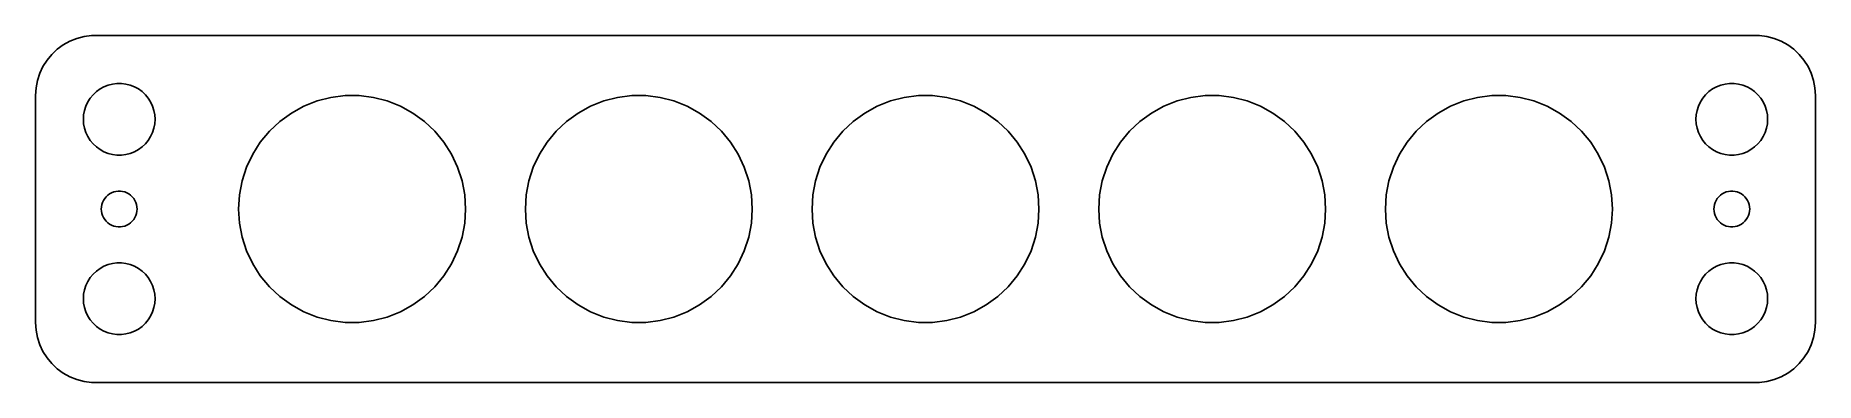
# Model space of a CAD drawing. Header units: metres. Extents: x -74 to 74, y 25 to 53.
import ezdxf

# ---------------------------------------------------------------- set-up
doc = ezdxf.new("R2010")
doc.units = ezdxf.units.M

msp = doc.modelspace()

# ---------------------------------------------------------------- linework, layer by layer
for p, q in [((-72.6871, 52.3526), (-73.1448, 51.9227)), ((-72.1791, 52.7216), (-72.6871, 52.3526)), ((-71.6289, 53.0241), (-72.1791, 52.7216)), ((-71.0451, 53.2553), (-71.6289, 53.0241)), ((-70.4369, 53.4114), (-71.0451, 53.2553)), ((-69.8139, 53.4901), (-70.4369, 53.4114)), ((69.8139, 53.4901), (-69.8139, 53.4901)), ((70.4369, 53.4114), (69.8139, 53.4901)), ((71.0451, 53.2553), (70.4369, 53.4114)), ((71.6289, 53.0241), (71.0451, 53.2553)), ((72.1791, 52.7216), (71.6289, 53.0241)), ((72.6871, 52.3526), (72.1791, 52.7216)), ((73.1448, 51.9227), (72.6871, 52.3526)), ((-73.8815, 50.9088), (-74.1489, 50.3406)), ((-73.5451, 51.4389), (-73.8815, 50.9088)), ((-73.1448, 51.9227), (-73.5451, 51.4389)), ((73.5451, 51.4389), (73.1448, 51.9227)), ((73.8815, 50.9088), (73.5451, 51.4389)), ((74.1489, 50.3406), (73.8815, 50.9088)), ((-74.3429, 49.7434), (-74.4606, 49.1267)), ((-74.1489, 50.3406), (-74.3429, 49.7434)), ((-69.1075, 49.033), (-68.7773, 49.2145)), ((-68.7773, 49.2145), (-68.427, 49.3532)), ((-68.427, 49.3532), (-68.0621, 49.4469)), ((-68.0621, 49.4469), (-67.6884, 49.4941)), ((-67.6884, 49.4941), (-67.3116, 49.4941)), ((-67.3116, 49.4941), (-66.9379, 49.4469)), ((-66.9379, 49.4469), (-66.573, 49.3532)), ((-66.573, 49.3532), (-66.2227, 49.2145)), ((-66.2227, 49.2145), (-65.8925, 49.033)), ((65.8925, 49.033), (66.2227, 49.2145)), ((66.2227, 49.2145), (66.573, 49.3532)), ((66.573, 49.3532), (66.9379, 49.4469)), ((66.9379, 49.4469), (67.3116, 49.4941)), ((67.3116, 49.4941), (67.6884, 49.4941)), ((67.6884, 49.4941), (68.0621, 49.4469)), ((68.0621, 49.4469), (68.427, 49.3532)), ((68.427, 49.3532), (68.7773, 49.2145)), ((68.7773, 49.2145), (69.1075, 49.033)), ((74.3429, 49.7434), (74.1489, 50.3406)), ((74.4606, 49.1267), (74.3429, 49.7434)), ((-74.4606, 49.1267), (-74.5, 48.5)), ((-74.5, 48.5), (-74.5, 29.5)), ((-70.2893, 47.6044), (-70.1289, 47.9453)), ((-70.1289, 47.9453), (-69.927, 48.2634)), ((-69.927, 48.2634), (-69.6869, 48.5536)), ((-69.6869, 48.5536), (-69.4123, 48.8115)), ((-69.4123, 48.8115), (-69.1075, 49.033)), ((-65.8925, 49.033), (-65.5877, 48.8115)), ((-65.5877, 48.8115), (-65.3131, 48.5536)), ((-65.3131, 48.5536), (-65.073, 48.2634)), ((-65.073, 48.2634), (-64.8711, 47.9453)), ((-64.8711, 47.9453), (-64.7107, 47.6044)), ((-52.0449, 47.5959), (-50.9357, 48.035)), ((-50.9357, 48.035), (-49.7801, 48.3317)), ((-49.7801, 48.3317), (-48.5965, 48.4812)), ((-48.5965, 48.4812), (-47.4035, 48.4812)), ((-47.4035, 48.4812), (-46.2199, 48.3317)), ((-46.2199, 48.3317), (-45.0643, 48.035)), ((-45.0643, 48.035), (-43.9551, 47.5959)), ((-28.0449, 47.5959), (-26.9357, 48.035)), ((-26.9357, 48.035), (-25.7801, 48.3317)), ((-25.7801, 48.3317), (-24.5965, 48.4812)), ((-24.5965, 48.4812), (-23.4035, 48.4812)), ((-23.4035, 48.4812), (-22.2199, 48.3317)), ((-22.2199, 48.3317), (-21.0643, 48.035)), ((-21.0643, 48.035), (-19.9551, 47.5959)), ((-4.04489, 47.5959), (-2.93565, 48.035)), ((-2.93565, 48.035), (-1.78012, 48.3317)), ((-1.78012, 48.3317), (-0.5965, 48.4812)), ((-0.5965, 48.4812), (0.5965, 48.4812)), ((0.5965, 48.4812), (1.78012, 48.3317)), ((1.78012, 48.3317), (2.93565, 48.035)), ((2.93565, 48.035), (4.04489, 47.5959)), ((19.9551, 47.5959), (21.0643, 48.035)), ((21.0643, 48.035), (22.2199, 48.3317)), ((22.2199, 48.3317), (23.4035, 48.4812)), ((23.4035, 48.4812), (24.5965, 48.4812)), ((24.5965, 48.4812), (25.7801, 48.3317)), ((25.7801, 48.3317), (26.9357, 48.035)), ((26.9357, 48.035), (28.0449, 47.5959)), ((43.9551, 47.5959), (45.0643, 48.035)), ((45.0643, 48.035), (46.2199, 48.3317)), ((46.2199, 48.3317), (47.4035, 48.4812)), ((47.4035, 48.4812), (48.5965, 48.4812)), ((48.5965, 48.4812), (49.7801, 48.3317)), ((49.7801, 48.3317), (50.9357, 48.035)), ((50.9357, 48.035), (52.0449, 47.5959)), ((64.7107, 47.6044), (64.8711, 47.9453)), ((64.8711, 47.9453), (65.073, 48.2634)), ((65.073, 48.2634), (65.3131, 48.5536)), ((65.3131, 48.5536), (65.5877, 48.8115)), ((65.5877, 48.8115), (65.8925, 49.033)), ((69.1075, 49.033), (69.4123, 48.8115)), ((69.4123, 48.8115), (69.6869, 48.5536)), ((69.6869, 48.5536), (69.927, 48.2634)), ((69.927, 48.2634), (70.1289, 47.9453)), ((70.1289, 47.9453), (70.2893, 47.6044)), ((74.5, 48.5), (74.4606, 49.1267)), ((74.5, 29.5), (74.5, 48.5)), ((-70.5, 46.5), (-70.4763, 46.876)), ((-70.4763, 46.124), (-70.5, 46.5)), ((-70.4763, 46.876), (-70.4057, 47.2461)), ((-70.4057, 47.2461), (-70.2893, 47.6044)), ((-64.7107, 47.6044), (-64.5943, 47.2461)), ((-64.5943, 47.2461), (-64.5237, 46.876)), ((-64.5237, 46.876), (-64.5, 46.5)), ((-64.5, 46.5), (-64.5237, 46.124)), ((-54.9252, 45.5032), (-54.0555, 46.3199)), ((-54.0555, 46.3199), (-53.0903, 47.0211)), ((-53.0903, 47.0211), (-52.0449, 47.5959)), ((-43.9551, 47.5959), (-42.9096, 47.0211)), ((-42.9096, 47.0211), (-41.9445, 46.3199)), ((-41.9445, 46.3199), (-41.0748, 45.5032)), ((-30.9252, 45.5032), (-30.0555, 46.3199)), ((-30.0555, 46.3199), (-29.0903, 47.0211)), ((-29.0903, 47.0211), (-28.0449, 47.5959)), ((-19.9551, 47.5959), (-18.9096, 47.0211)), ((-18.9096, 47.0211), (-17.9445, 46.3199)), ((-17.9445, 46.3199), (-17.0748, 45.5032)), ((-6.9252, 45.5032), (-6.05553, 46.3199)), ((-6.05553, 46.3199), (-5.09035, 47.0211)), ((-5.09035, 47.0211), (-4.04489, 47.5959)), ((4.04489, 47.5959), (5.09035, 47.0211)), ((5.09035, 47.0211), (6.05553, 46.3199)), ((6.05553, 46.3199), (6.9252, 45.5032)), ((17.0748, 45.5032), (17.9445, 46.3199)), ((17.9445, 46.3199), (18.9096, 47.0211)), ((18.9096, 47.0211), (19.9551, 47.5959)), ((28.0449, 47.5959), (29.0903, 47.0211)), ((29.0903, 47.0211), (30.0555, 46.3199)), ((30.0555, 46.3199), (30.9252, 45.5032)), ((41.0748, 45.5032), (41.9445, 46.3199)), ((41.9445, 46.3199), (42.9096, 47.0211)), ((42.9096, 47.0211), (43.9551, 47.5959)), ((52.0449, 47.5959), (53.0903, 47.0211)), ((53.0903, 47.0211), (54.0555, 46.3199)), ((54.0555, 46.3199), (54.9252, 45.5032)), ((64.5, 46.5), (64.5237, 46.876)), ((64.5237, 46.124), (64.5, 46.5)), ((64.5237, 46.876), (64.5943, 47.2461)), ((64.5943, 47.2461), (64.7107, 47.6044)), ((70.2893, 47.6044), (70.4057, 47.2461)), ((70.4057, 47.2461), (70.4763, 46.876)), ((70.4763, 46.876), (70.5, 46.5)), ((70.5, 46.5), (70.4763, 46.124)), ((-70.4057, 45.7539), (-70.4763, 46.124)), ((-70.2893, 45.3956), (-70.4057, 45.7539)), ((-70.1289, 45.0547), (-70.2893, 45.3956)), ((-69.927, 44.7366), (-70.1289, 45.0547)), ((-69.6869, 44.4464), (-69.927, 44.7366)), ((-65.073, 44.7366), (-65.3131, 44.4464)), ((-64.8711, 45.0547), (-65.073, 44.7366)), ((-64.7107, 45.3956), (-64.8711, 45.0547)), ((-64.5943, 45.7539), (-64.7107, 45.3956)), ((-64.5237, 46.124), (-64.5943, 45.7539)), ((-55.6857, 44.584), (-54.9252, 45.5032)), ((-41.0748, 45.5032), (-40.3143, 44.584)), ((-31.6857, 44.584), (-30.9252, 45.5032)), ((-17.0748, 45.5032), (-16.3143, 44.584)), ((-7.68565, 44.584), (-6.9252, 45.5032)), ((6.9252, 45.5032), (7.68565, 44.584)), ((16.3143, 44.584), (17.0748, 45.5032)), ((30.9252, 45.5032), (31.6857, 44.584)), ((40.3143, 44.584), (41.0748, 45.5032)), ((54.9252, 45.5032), (55.6857, 44.584)), ((64.5943, 45.7539), (64.5237, 46.124)), ((64.7107, 45.3956), (64.5943, 45.7539)), ((64.8711, 45.0547), (64.7107, 45.3956)), ((65.073, 44.7366), (64.8711, 45.0547)), ((65.3131, 44.4464), (65.073, 44.7366)), ((69.927, 44.7366), (69.6869, 44.4464)), ((70.1289, 45.0547), (69.927, 44.7366)), ((70.2893, 45.3956), (70.1289, 45.0547)), ((70.4057, 45.7539), (70.2893, 45.3956)), ((70.4763, 46.124), (70.4057, 45.7539)), ((-69.4123, 44.1884), (-69.6869, 44.4464)), ((-69.1075, 43.967), (-69.4123, 44.1884)), ((-68.7773, 43.7855), (-69.1075, 43.967)), ((-68.427, 43.6468), (-68.7773, 43.7855)), ((-68.0621, 43.5531), (-68.427, 43.6468)), ((-67.6884, 43.5059), (-68.0621, 43.5531)), ((-67.3116, 43.5059), (-67.6884, 43.5059)), ((-66.9379, 43.5531), (-67.3116, 43.5059)), ((-66.573, 43.6468), (-66.9379, 43.5531)), ((-66.2227, 43.7855), (-66.573, 43.6468)), ((-65.8925, 43.967), (-66.2227, 43.7855)), ((-65.5877, 44.1884), (-65.8925, 43.967)), ((-65.3131, 44.4464), (-65.5877, 44.1884)), ((-56.8329, 42.4972), (-56.3249, 43.5766)), ((-56.3249, 43.5766), (-55.6857, 44.584)), ((-40.3143, 44.584), (-39.6751, 43.5766)), ((-39.6751, 43.5766), (-39.1671, 42.4972)), ((-32.8329, 42.4972), (-32.3249, 43.5766)), ((-32.3249, 43.5766), (-31.6857, 44.584)), ((-16.3143, 44.584), (-15.6751, 43.5766)), ((-15.6751, 43.5766), (-15.1671, 42.4972)), ((-8.83287, 42.4972), (-8.32491, 43.5766)), ((-8.32491, 43.5766), (-7.68565, 44.584)), ((7.68565, 44.584), (8.32491, 43.5766)), ((8.32491, 43.5766), (8.83287, 42.4972)), ((15.1671, 42.4972), (15.6751, 43.5766)), ((15.6751, 43.5766), (16.3143, 44.584)), ((31.6857, 44.584), (32.3249, 43.5766)), ((32.3249, 43.5766), (32.8329, 42.4972)), ((39.1671, 42.4972), (39.6751, 43.5766)), ((39.6751, 43.5766), (40.3143, 44.584)), ((55.6857, 44.584), (56.3249, 43.5766)), ((56.3249, 43.5766), (56.8329, 42.4972)), ((65.5877, 44.1884), (65.3131, 44.4464)), ((65.8925, 43.967), (65.5877, 44.1884)), ((66.2227, 43.7855), (65.8925, 43.967)), ((66.573, 43.6468), (66.2227, 43.7855)), ((66.9379, 43.5531), (66.573, 43.6468)), ((67.3116, 43.5059), (66.9379, 43.5531)), ((67.6884, 43.5059), (67.3116, 43.5059)), ((68.0621, 43.5531), (67.6884, 43.5059)), ((68.427, 43.6468), (68.0621, 43.5531)), ((68.7773, 43.7855), (68.427, 43.6468)), ((69.1075, 43.967), (68.7773, 43.7855)), ((69.4123, 44.1884), (69.1075, 43.967)), ((69.6869, 44.4464), (69.4123, 44.1884)), ((-57.2015, 41.3625), (-56.8329, 42.4972)), ((-39.1671, 42.4972), (-38.7984, 41.3625)), ((-33.2015, 41.3625), (-32.8329, 42.4972)), ((-15.1671, 42.4972), (-14.7984, 41.3625)), ((-9.20154, 41.3625), (-8.83287, 42.4972)), ((8.83287, 42.4972), (9.20154, 41.3625)), ((14.7984, 41.3625), (15.1671, 42.4972)), ((32.8329, 42.4972), (33.2015, 41.3625)), ((38.7984, 41.3625), (39.1671, 42.4972)), ((56.8329, 42.4972), (57.2015, 41.3625)), ((-68.4561, 40.1558), (-68.3037, 40.2665)), ((-68.3037, 40.2665), (-68.1387, 40.3572)), ((-68.1387, 40.3572), (-67.9635, 40.4266)), ((-67.9635, 40.4266), (-67.7811, 40.4734)), ((-67.7811, 40.4734), (-67.5942, 40.497)), ((-67.5942, 40.497), (-67.4058, 40.497)), ((-67.4058, 40.497), (-67.2189, 40.4734)), ((-67.2189, 40.4734), (-67.0365, 40.4266)), ((-67.0365, 40.4266), (-66.8613, 40.3572)), ((-66.8613, 40.3572), (-66.6963, 40.2665)), ((-66.6963, 40.2665), (-66.5439, 40.1558)), ((-57.4251, 40.1907), (-57.2015, 41.3625)), ((-38.7984, 41.3625), (-38.5749, 40.1907)), ((-33.4251, 40.1907), (-33.2015, 41.3625)), ((-14.7984, 41.3625), (-14.5749, 40.1907)), ((-9.42508, 40.1907), (-9.20154, 41.3625)), ((9.20154, 41.3625), (9.42508, 40.1907)), ((14.5749, 40.1907), (14.7984, 41.3625)), ((33.2015, 41.3625), (33.4251, 40.1907)), ((38.5749, 40.1907), (38.7984, 41.3625)), ((57.2015, 41.3625), (57.4251, 40.1907)), ((66.5439, 40.1558), (66.6963, 40.2665)), ((66.6963, 40.2665), (66.8613, 40.3572)), ((66.8613, 40.3572), (67.0365, 40.4266)), ((67.0365, 40.4266), (67.2189, 40.4734)), ((67.2189, 40.4734), (67.4058, 40.497)), ((67.4058, 40.497), (67.5942, 40.497)), ((67.5942, 40.497), (67.7811, 40.4734)), ((67.7811, 40.4734), (67.9635, 40.4266)), ((67.9635, 40.4266), (68.1387, 40.3572)), ((68.1387, 40.3572), (68.3037, 40.2665)), ((68.3037, 40.2665), (68.4561, 40.1558)), ((-69, 39), (-68.9882, 39.188)), ((-68.9882, 38.812), (-69, 39)), ((-68.9882, 39.188), (-68.9529, 39.373)), ((-68.9529, 38.627), (-68.9882, 38.812)), ((-68.9529, 39.373), (-68.8947, 39.5522)), ((-68.8947, 39.5522), (-68.8145, 39.7226)), ((-68.8145, 39.7226), (-68.7135, 39.8817)), ((-68.7135, 39.8817), (-68.5934, 40.0268)), ((-68.5934, 40.0268), (-68.4561, 40.1558)), ((-66.5439, 40.1558), (-66.4065, 40.0268)), ((-66.4065, 40.0268), (-66.2865, 39.8817)), ((-66.2865, 39.8817), (-66.1855, 39.7226)), ((-66.1855, 39.7226), (-66.1053, 39.5522)), ((-66.1053, 39.5522), (-66.0471, 39.373)), ((-66.0471, 39.373), (-66.0118, 39.188)), ((-66.0118, 38.812), (-66.0471, 38.627)), ((-66.0118, 39.188), (-66, 39)), ((-66, 39), (-66.0118, 38.812)), ((-57.5, 39), (-57.4251, 40.1907)), ((-57.4251, 37.8093), (-57.5, 39)), ((-38.5749, 40.1907), (-38.5, 39)), ((-38.5, 39), (-38.5749, 37.8093)), ((-33.5, 39), (-33.4251, 40.1907)), ((-33.4251, 37.8093), (-33.5, 39)), ((-14.5749, 40.1907), (-14.5, 39)), ((-14.5, 39), (-14.5749, 37.8093)), ((-9.5, 39), (-9.42508, 40.1907)), ((-9.42508, 37.8093), (-9.5, 39)), ((9.42508, 40.1907), (9.5, 39)), ((9.5, 39), (9.42508, 37.8093)), ((14.5, 39), (14.5749, 40.1907)), ((14.5749, 37.8093), (14.5, 39)), ((33.4251, 40.1907), (33.5, 39)), ((33.5, 39), (33.4251, 37.8093)), ((38.5, 39), (38.5749, 40.1907)), ((38.5749, 37.8093), (38.5, 39)), ((57.4251, 40.1907), (57.5, 39)), ((57.5, 39), (57.4251, 37.8093)), ((66, 39), (66.0118, 39.188)), ((66.0118, 38.812), (66, 39)), ((66.0118, 39.188), (66.0471, 39.373)), ((66.0471, 38.627), (66.0118, 38.812)), ((66.0471, 39.373), (66.1053, 39.5522)), ((66.1053, 39.5522), (66.1855, 39.7226)), ((66.1855, 39.7226), (66.2865, 39.8817)), ((66.2865, 39.8817), (66.4065, 40.0268)), ((66.4065, 40.0268), (66.5439, 40.1558)), ((68.4561, 40.1558), (68.5934, 40.0268)), ((68.5934, 40.0268), (68.7135, 39.8817)), ((68.7135, 39.8817), (68.8145, 39.7226)), ((68.8145, 39.7226), (68.8947, 39.5522)), ((68.8947, 39.5522), (68.9529, 39.373)), ((68.9529, 39.373), (68.9882, 39.188)), ((68.9882, 38.812), (68.9529, 38.627)), ((68.9882, 39.188), (69, 39)), ((69, 39), (68.9882, 38.812)), ((-68.8947, 38.4478), (-68.9529, 38.627)), ((-68.8145, 38.2774), (-68.8947, 38.4478)), ((-68.7135, 38.1183), (-68.8145, 38.2774)), ((-68.5934, 37.9732), (-68.7135, 38.1183)), ((-68.4561, 37.8442), (-68.5934, 37.9732)), ((-68.3037, 37.7335), (-68.4561, 37.8442)), ((-68.1387, 37.6428), (-68.3037, 37.7335)), ((-67.9635, 37.5734), (-68.1387, 37.6428)), ((-67.7811, 37.5266), (-67.9635, 37.5734)), ((-67.5942, 37.503), (-67.7811, 37.5266)), ((-67.4058, 37.503), (-67.5942, 37.503)), ((-67.2189, 37.5266), (-67.4058, 37.503)), ((-67.0365, 37.5734), (-67.2189, 37.5266)), ((-66.8613, 37.6428), (-67.0365, 37.5734)), ((-66.6963, 37.7335), (-66.8613, 37.6428)), ((-66.5439, 37.8442), (-66.6963, 37.7335)), ((-66.4065, 37.9732), (-66.5439, 37.8442)), ((-66.2865, 38.1183), (-66.4065, 37.9732)), ((-66.1855, 38.2774), (-66.2865, 38.1183)), ((-66.1053, 38.4478), (-66.1855, 38.2774)), ((-66.0471, 38.627), (-66.1053, 38.4478)), ((-57.2015, 36.6375), (-57.4251, 37.8093)), ((-38.5749, 37.8093), (-38.7984, 36.6375)), ((-33.2015, 36.6375), (-33.4251, 37.8093)), ((-14.5749, 37.8093), (-14.7984, 36.6375)), ((-9.20154, 36.6375), (-9.42508, 37.8093)), ((9.42508, 37.8093), (9.20154, 36.6375)), ((14.7984, 36.6375), (14.5749, 37.8093)), ((33.4251, 37.8093), (33.2015, 36.6375)), ((38.7984, 36.6375), (38.5749, 37.8093)), ((57.4251, 37.8093), (57.2015, 36.6375)), ((66.1053, 38.4478), (66.0471, 38.627)), ((66.1855, 38.2774), (66.1053, 38.4478)), ((66.2865, 38.1183), (66.1855, 38.2774)), ((66.4065, 37.9732), (66.2865, 38.1183)), ((66.5439, 37.8442), (66.4065, 37.9732)), ((66.6963, 37.7335), (66.5439, 37.8442)), ((66.8613, 37.6428), (66.6963, 37.7335)), ((67.0365, 37.5734), (66.8613, 37.6428)), ((67.2189, 37.5266), (67.0365, 37.5734)), ((67.4058, 37.503), (67.2189, 37.5266)), ((67.5942, 37.503), (67.4058, 37.503)), ((67.7811, 37.5266), (67.5942, 37.503)), ((67.9635, 37.5734), (67.7811, 37.5266)), ((68.1387, 37.6428), (67.9635, 37.5734)), ((68.3037, 37.7335), (68.1387, 37.6428)), ((68.4561, 37.8442), (68.3037, 37.7335)), ((68.5934, 37.9732), (68.4561, 37.8442)), ((68.7135, 38.1183), (68.5934, 37.9732)), ((68.8145, 38.2774), (68.7135, 38.1183)), ((68.8947, 38.4478), (68.8145, 38.2774)), ((68.9529, 38.627), (68.8947, 38.4478)), ((-56.8329, 35.5028), (-57.2015, 36.6375)), ((-38.7984, 36.6375), (-39.1671, 35.5028)), ((-32.8329, 35.5028), (-33.2015, 36.6375)), ((-14.7984, 36.6375), (-15.1671, 35.5028)), ((-8.83287, 35.5028), (-9.20154, 36.6375)), ((9.20154, 36.6375), (8.83287, 35.5028)), ((15.1671, 35.5028), (14.7984, 36.6375)), ((33.2015, 36.6375), (32.8329, 35.5028)), ((39.1671, 35.5028), (38.7984, 36.6375)), ((57.2015, 36.6375), (56.8329, 35.5028)), ((-68.7773, 34.2145), (-68.427, 34.3532)), ((-68.427, 34.3532), (-68.0621, 34.4469)), ((-68.0621, 34.4469), (-67.6884, 34.4941)), ((-67.6884, 34.4941), (-67.3116, 34.4941)), ((-67.3116, 34.4941), (-66.9379, 34.4469)), ((-66.9379, 34.4469), (-66.573, 34.3532)), ((-66.573, 34.3532), (-66.2227, 34.2145)), ((-56.3249, 34.4234), (-56.8329, 35.5028)), ((-55.6857, 33.416), (-56.3249, 34.4234)), ((-39.6751, 34.4234), (-40.3143, 33.416)), ((-39.1671, 35.5028), (-39.6751, 34.4234)), ((-32.3249, 34.4234), (-32.8329, 35.5028)), ((-31.6857, 33.416), (-32.3249, 34.4234)), ((-15.6751, 34.4234), (-16.3143, 33.416)), ((-15.1671, 35.5028), (-15.6751, 34.4234)), ((-8.32491, 34.4234), (-8.83287, 35.5028)), ((-7.68565, 33.416), (-8.32491, 34.4234)), ((8.32491, 34.4234), (7.68565, 33.416)), ((8.83287, 35.5028), (8.32491, 34.4234)), ((15.6751, 34.4234), (15.1671, 35.5028)), ((16.3143, 33.416), (15.6751, 34.4234)), ((32.3249, 34.4234), (31.6857, 33.416)), ((32.8329, 35.5028), (32.3249, 34.4234)), ((39.6751, 34.4234), (39.1671, 35.5028)), ((40.3143, 33.416), (39.6751, 34.4234)), ((56.3249, 34.4234), (55.6857, 33.416)), ((56.8329, 35.5028), (56.3249, 34.4234)), ((66.2227, 34.2145), (66.573, 34.3532)), ((66.573, 34.3532), (66.9379, 34.4469)), ((66.9379, 34.4469), (67.3116, 34.4941)), ((67.3116, 34.4941), (67.6884, 34.4941)), ((67.6884, 34.4941), (68.0621, 34.4469)), ((68.0621, 34.4469), (68.427, 34.3532)), ((68.427, 34.3532), (68.7773, 34.2145)), ((-70.2893, 32.6044), (-70.1289, 32.9453)), ((-70.1289, 32.9453), (-69.927, 33.2634)), ((-69.927, 33.2634), (-69.6869, 33.5536)), ((-69.6869, 33.5536), (-69.4123, 33.8116)), ((-69.4123, 33.8116), (-69.1075, 34.033)), ((-69.1075, 34.033), (-68.7773, 34.2145)), ((-66.2227, 34.2145), (-65.8925, 34.033)), ((-65.8925, 34.033), (-65.5877, 33.8116)), ((-65.5877, 33.8116), (-65.3131, 33.5536)), ((-65.3131, 33.5536), (-65.073, 33.2634)), ((-65.073, 33.2634), (-64.8711, 32.9453)), ((-64.8711, 32.9453), (-64.7107, 32.6044)), ((-54.9252, 32.4968), (-55.6857, 33.416)), ((-40.3143, 33.416), (-41.0748, 32.4968)), ((-30.9252, 32.4968), (-31.6857, 33.416)), ((-16.3143, 33.416), (-17.0748, 32.4968)), ((-6.9252, 32.4968), (-7.68565, 33.416)), ((7.68565, 33.416), (6.9252, 32.4968)), ((17.0748, 32.4968), (16.3143, 33.416)), ((31.6857, 33.416), (30.9252, 32.4968)), ((41.0748, 32.4968), (40.3143, 33.416)), ((55.6857, 33.416), (54.9252, 32.4968)), ((64.7107, 32.6044), (64.8711, 32.9453)), ((64.8711, 32.9453), (65.073, 33.2634)), ((65.073, 33.2634), (65.3131, 33.5536)), ((65.3131, 33.5536), (65.5877, 33.8116)), ((65.5877, 33.8116), (65.8925, 34.033)), ((65.8925, 34.033), (66.2227, 34.2145)), ((68.7773, 34.2145), (69.1075, 34.033)), ((69.1075, 34.033), (69.4123, 33.8116)), ((69.4123, 33.8116), (69.6869, 33.5536)), ((69.6869, 33.5536), (69.927, 33.2634)), ((69.927, 33.2634), (70.1289, 32.9453)), ((70.1289, 32.9453), (70.2893, 32.6044)), ((-70.5, 31.5), (-70.4763, 31.876)), ((-70.4763, 31.124), (-70.5, 31.5)), ((-70.4763, 31.876), (-70.4057, 32.2461)), ((-70.4057, 32.2461), (-70.2893, 32.6044)), ((-64.7107, 32.6044), (-64.5943, 32.2461)), ((-64.5943, 32.2461), (-64.5237, 31.876)), ((-64.5237, 31.876), (-64.5, 31.5)), ((-64.5, 31.5), (-64.5237, 31.124)), ((-54.0555, 31.6801), (-54.9252, 32.4968)), ((-53.0903, 30.9789), (-54.0555, 31.6801)), ((-41.9445, 31.6801), (-42.9096, 30.9789)), ((-41.0748, 32.4968), (-41.9445, 31.6801)), ((-30.0555, 31.6801), (-30.9252, 32.4968)), ((-29.0903, 30.9789), (-30.0555, 31.6801)), ((-17.9445, 31.6801), (-18.9096, 30.9789)), ((-17.0748, 32.4968), (-17.9445, 31.6801)), ((-6.05553, 31.6801), (-6.9252, 32.4968)), ((-5.09035, 30.9789), (-6.05553, 31.6801)), ((6.05553, 31.6801), (5.09035, 30.9789)), ((6.9252, 32.4968), (6.05553, 31.6801)), ((17.9445, 31.6801), (17.0748, 32.4968)), ((18.9096, 30.9789), (17.9445, 31.6801)), ((30.0555, 31.6801), (29.0903, 30.9789)), ((30.9252, 32.4968), (30.0555, 31.6801)), ((41.9445, 31.6801), (41.0748, 32.4968)), ((42.9096, 30.9789), (41.9445, 31.6801)), ((54.0555, 31.6801), (53.0903, 30.9789)), ((54.9252, 32.4968), (54.0555, 31.6801)), ((64.5, 31.5), (64.5237, 31.876)), ((64.5237, 31.124), (64.5, 31.5)), ((64.5237, 31.876), (64.5943, 32.2461)), ((64.5943, 32.2461), (64.7107, 32.6044)), ((70.2893, 32.6044), (70.4057, 32.2461)), ((70.4057, 32.2461), (70.4763, 31.876)), ((70.4763, 31.876), (70.5, 31.5)), ((70.5, 31.5), (70.4763, 31.124)), ((-70.4057, 30.7539), (-70.4763, 31.124)), ((-70.2893, 30.3956), (-70.4057, 30.7539)), ((-70.1289, 30.0547), (-70.2893, 30.3956)), ((-69.927, 29.7366), (-70.1289, 30.0547)), ((-64.8711, 30.0547), (-65.073, 29.7366)), ((-64.7107, 30.3956), (-64.8711, 30.0547)), ((-64.5943, 30.7539), (-64.7107, 30.3956)), ((-64.5237, 31.124), (-64.5943, 30.7539)), ((-52.0449, 30.4041), (-53.0903, 30.9789)), ((-50.9357, 29.965), (-52.0449, 30.4041)), ((-49.7801, 29.6683), (-50.9357, 29.965)), ((-45.0643, 29.965), (-46.2199, 29.6683)), ((-43.9551, 30.4041), (-45.0643, 29.965)), ((-42.9096, 30.9789), (-43.9551, 30.4041)), ((-28.0449, 30.4041), (-29.0903, 30.9789)), ((-26.9357, 29.965), (-28.0449, 30.4041)), ((-25.7801, 29.6683), (-26.9357, 29.965)), ((-21.0643, 29.965), (-22.2199, 29.6683)), ((-19.9551, 30.4041), (-21.0643, 29.965)), ((-18.9096, 30.9789), (-19.9551, 30.4041)), ((-4.04489, 30.4041), (-5.09035, 30.9789)), ((-2.93565, 29.965), (-4.04489, 30.4041)), ((-1.78012, 29.6683), (-2.93565, 29.965)), ((2.93565, 29.965), (1.78012, 29.6683)), ((4.04489, 30.4041), (2.93565, 29.965)), ((5.09035, 30.9789), (4.04489, 30.4041)), ((19.9551, 30.4041), (18.9096, 30.9789)), ((21.0643, 29.965), (19.9551, 30.4041)), ((22.2199, 29.6683), (21.0643, 29.965)), ((26.9357, 29.965), (25.7801, 29.6683)), ((28.0449, 30.4041), (26.9357, 29.965)), ((29.0903, 30.9789), (28.0449, 30.4041)), ((43.9551, 30.4041), (42.9096, 30.9789)), ((45.0643, 29.965), (43.9551, 30.4041)), ((46.2199, 29.6683), (45.0643, 29.965)), ((50.9357, 29.965), (49.7801, 29.6683)), ((52.0449, 30.4041), (50.9357, 29.965)), ((53.0903, 30.9789), (52.0449, 30.4041)), ((64.5943, 30.7539), (64.5237, 31.124)), ((64.7107, 30.3956), (64.5943, 30.7539)), ((64.8711, 30.0547), (64.7107, 30.3956)), ((65.073, 29.7366), (64.8711, 30.0547)), ((70.1289, 30.0547), (69.927, 29.7366)), ((70.2893, 30.3956), (70.1289, 30.0547)), ((70.4057, 30.7539), (70.2893, 30.3956)), ((70.4763, 31.124), (70.4057, 30.7539)), ((-74.5, 29.5), (-74.4606, 28.8733)), ((-74.4606, 28.8733), (-74.3429, 28.2566)), ((-69.6869, 29.4464), (-69.927, 29.7366)), ((-69.4123, 29.1885), (-69.6869, 29.4464)), ((-69.1075, 28.967), (-69.4123, 29.1885)), ((-68.7773, 28.7855), (-69.1075, 28.967)), ((-68.427, 28.6468), (-68.7773, 28.7855)), ((-68.0621, 28.5531), (-68.427, 28.6468)), ((-67.6884, 28.5059), (-68.0621, 28.5531)), ((-67.3116, 28.5059), (-67.6884, 28.5059)), ((-66.9379, 28.5531), (-67.3116, 28.5059)), ((-66.573, 28.6468), (-66.9379, 28.5531)), ((-66.2227, 28.7855), (-66.573, 28.6468)), ((-65.8925, 28.967), (-66.2227, 28.7855)), ((-65.5877, 29.1885), (-65.8925, 28.967)), ((-65.3131, 29.4464), (-65.5877, 29.1885)), ((-65.073, 29.7366), (-65.3131, 29.4464)), ((-48.5965, 29.5188), (-49.7801, 29.6683)), ((-47.4035, 29.5188), (-48.5965, 29.5188)), ((-46.2199, 29.6683), (-47.4035, 29.5188)), ((-24.5965, 29.5188), (-25.7801, 29.6683)), ((-23.4035, 29.5188), (-24.5965, 29.5188)), ((-22.2199, 29.6683), (-23.4035, 29.5188)), ((-0.5965, 29.5188), (-1.78012, 29.6683)), ((0.5965, 29.5188), (-0.5965, 29.5188)), ((1.78012, 29.6683), (0.5965, 29.5188)), ((23.4035, 29.5188), (22.2199, 29.6683)), ((24.5965, 29.5188), (23.4035, 29.5188)), ((25.7801, 29.6683), (24.5965, 29.5188)), ((47.4035, 29.5188), (46.2199, 29.6683)), ((48.5965, 29.5188), (47.4035, 29.5188)), ((49.7801, 29.6683), (48.5965, 29.5188)), ((65.3131, 29.4464), (65.073, 29.7366)), ((65.5877, 29.1885), (65.3131, 29.4464)), ((65.8925, 28.967), (65.5877, 29.1885)), ((66.2227, 28.7855), (65.8925, 28.967)), ((66.573, 28.6468), (66.2227, 28.7855)), ((66.9379, 28.5531), (66.573, 28.6468)), ((67.3116, 28.5059), (66.9379, 28.5531)), ((67.6884, 28.5059), (67.3116, 28.5059)), ((68.0621, 28.5531), (67.6884, 28.5059)), ((68.427, 28.6468), (68.0621, 28.5531)), ((68.7773, 28.7855), (68.427, 28.6468)), ((69.1075, 28.967), (68.7773, 28.7855)), ((69.4123, 29.1885), (69.1075, 28.967)), ((69.6869, 29.4464), (69.4123, 29.1885)), ((69.927, 29.7366), (69.6869, 29.4464)), ((74.3429, 28.2566), (74.4606, 28.8733)), ((74.4606, 28.8733), (74.5, 29.5)), ((-74.3429, 28.2566), (-74.1489, 27.6594)), ((-74.1489, 27.6594), (-73.8815, 27.0912)), ((-73.8815, 27.0912), (-73.5451, 26.5611)), ((73.5451, 26.5611), (73.8815, 27.0912)), ((73.8815, 27.0912), (74.1489, 27.6594)), ((74.1489, 27.6594), (74.3429, 28.2566)), ((-73.5451, 26.5611), (-73.1448, 26.0773)), ((-73.1448, 26.0773), (-72.6871, 25.6474)), ((-72.6871, 25.6474), (-72.1791, 25.2784)), ((72.1791, 25.2784), (72.6871, 25.6474)), ((72.6871, 25.6474), (73.1448, 26.0773)), ((73.1448, 26.0773), (73.5451, 26.5611)), ((-72.1791, 25.2784), (-71.6289, 24.9759)), ((-71.6289, 24.9759), (-71.0451, 24.7447)), ((-71.0451, 24.7447), (-70.4369, 24.5886)), ((-70.4369, 24.5886), (-69.8139, 24.5099)), ((-69.8139, 24.5099), (69.8139, 24.5099)), ((69.8139, 24.5099), (70.4369, 24.5886)), ((70.4369, 24.5886), (71.0451, 24.7447)), ((71.0451, 24.7447), (71.6289, 24.9759)), ((71.6289, 24.9759), (72.1791, 25.2784))]:
    msp.add_line(p, q)

doc.saveas('drawing.dxf')
